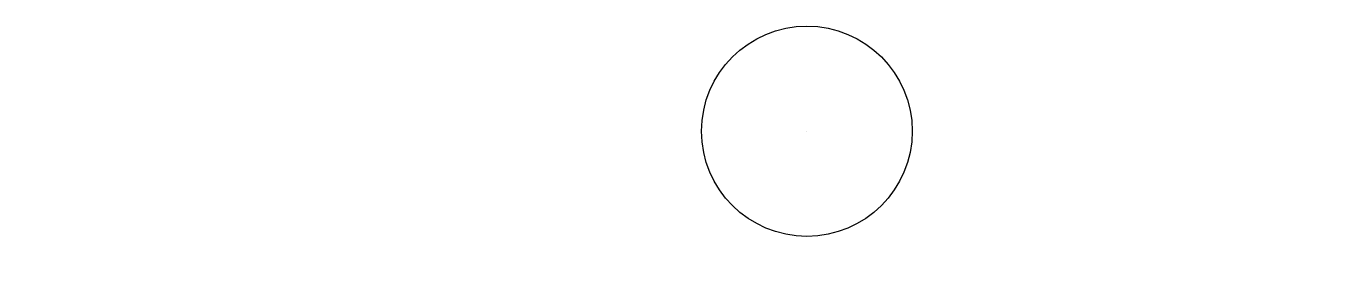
# Model space of a CAD drawing. Header units: metres. Extents: x -0.222 to 0.15, y -0.043 to 0.03.
import ezdxf
from ezdxf.enums import TextEntityAlignment as Align

# ---------------------------------------------------------------- set-up
doc = ezdxf.new("R2010")
doc.units = ezdxf.units.M
doc.layers.add('3D_Mast_XS_Steel01', color=253, linetype='Continuous')
doc.layers.add('3D_Tekst_XS_ColBlackS', color=250, linetype='Continuous')
doc.styles.add('MYRIAD', font='')
doc.styles.get('MYRIAD').set_extended_font_data('Myriad Pro', bold=True)

msp = doc.modelspace()

# ---------------------------------------------------------------- linework, layer by layer
at = {"layer": '3D_Mast_XS_Steel01'}
msp.add_polyline3d([(0, 0, -0.2), (0, 0, 0.2)], dxfattribs=at)
msp.add_circle((0, 0), 0.03, dxfattribs=at)

# ---------------------------------------------------------------- texts
at = {"layer": '3D_Tekst_XS_ColBlackS', "extrusion": (0, -1, -2.22045e-16), "style": 'MYRIAD'}
for tag, text, p in [('T05', 'T05', (-0.12, 0.05, 0.043)), ('T03', 'T03T02', (0, -0.05, 0.043)), ('T01', 'T01', (0.05, 0.05, 0.043))]:
    msp.add_attdef(tag, text=text, height=0.09, dxfattribs=at).set_placement(p, align=Align.MIDDLE_CENTER)

doc.saveas('drawing.dxf')
